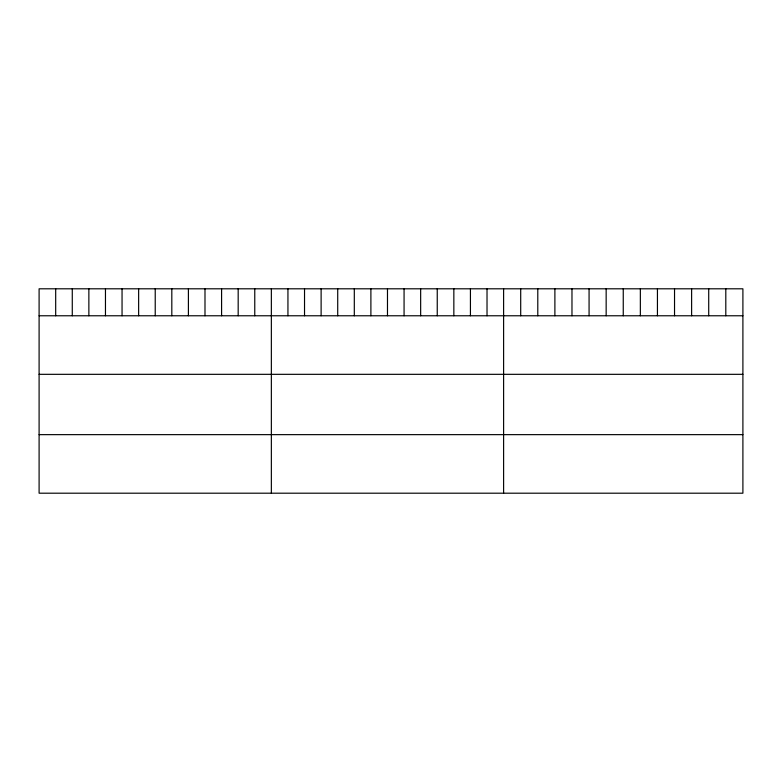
<?xml version="1.0" encoding="UTF-8"?>
<svg xmlns="http://www.w3.org/2000/svg" width="782" height="782" viewBox="0 0 782 782"><rect width="100%" height="100%" fill="white"/><g stroke="black" fill="none" stroke-linecap="round" stroke-linejoin="round"><path stroke-width="1.17" d="M742.9 315.772L742.9 493.198L39.1 493.198L39.1 288.802L742.9 288.802L742.9 315.772L39.1 315.772M39.1 374.324L742.9 374.324M39.1 434.645L742.9 434.645M725.804 288.802L725.804 315.772M708.717 288.802L708.717 315.772M691.62 288.802L691.62 315.772M674.534 288.802L674.534 315.772M657.437 288.802L657.437 315.772M640.35 288.802L640.35 315.772M623.254 288.802L623.254 315.772M606.158 288.802L606.158 315.772M589.071 288.802L589.071 315.772M571.974 288.802L571.974 315.772M554.888 288.802L554.888 315.772M537.791 288.802L537.791 315.772M520.704 288.802L520.704 315.772M503.608 288.802L503.608 493.198M487.02 288.802L487.02 315.772M470.432 288.802L470.432 315.772M453.843 288.802L453.843 315.772M437.246 288.802L437.246 315.772M420.657 288.802L420.657 315.772M404.069 288.802L404.069 315.772M387.481 288.802L387.481 315.772M370.893 288.802L370.893 315.772M354.305 288.802L354.305 315.772M337.716 288.802L337.716 315.772M321.119 288.802L321.119 315.772M304.53 288.802L304.53 315.772M287.942 288.802L287.942 315.772M271.354 288.802L271.354 493.198M254.766 288.802L254.766 315.772M238.178 288.802L238.178 315.772M221.589 288.802L221.589 315.772M204.992 288.802L204.992 315.772M188.403 288.802L188.403 315.772M171.815 288.802L171.815 315.772M155.227 288.802L155.227 315.772M138.639 288.802L138.639 315.772M122.051 288.802L122.051 315.772M105.462 288.802L105.462 315.772M88.865 288.802L88.865 315.772M72.276 288.802L72.276 315.772M55.688 288.802L55.688 315.772"/></g></svg>
